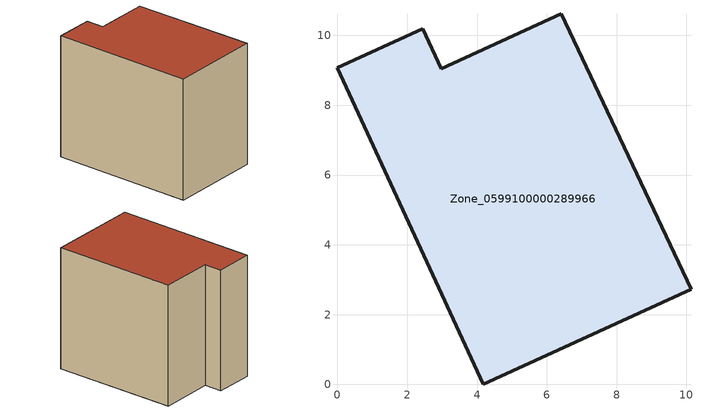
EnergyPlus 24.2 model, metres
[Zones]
Zone_0599100000289966
 floor ground (C_G): 4.18,0 0,9.08 2.45,10.2 2.98,9.05 6.42,10.63 10.13,2.73 z0
 wall outside (C_F): 4.18,0 10.13,2.73 6.42,10.63 2.98,9.05 2.45,10.2 0,9.08 4.18,0 z0:8.6
 roof outside (C_R): 0,9.08 4.18,0 10.13,2.73 6.42,10.63 2.98,9.05 2.45,10.2 z8.6
[BUILDING]
Pand.0599100000289966: North Axis=0; Terrain=City; Loads Convergence Tolerance Value=0.04; Temperature Convergence Tolerance Value=0.4; Solar Distribution=FullExterior; Maximum Number of Warmup Days=25; Minimum Number of Warmup Days=1
[Site:Location]
Rotterdam.The.Hague.AP_ZH_NLD Design_Conditions: Latitude=51.96; Longitude=4.45; Time Zone=1; Elevation=-4.5
[SITE:GROUNDTEMPERATURE:BUILDINGSURFACE]
18, 18, 18, 18, 18, 18, 18, 18, 18, 18, 18, 18
[MATERIAL] Thermal Absorptance=0.9; Solar Absorptance=0.7; Visible Absorptance=0.7
Name | Roughness | Thickness | Conductivity | Density | Specific Heat
G.TI.1946-1964 | MediumSmooth | 0.15 | 1 | 540 | 1210
F.TI.1946-1964 | Rough | 0.3 | 0.857143 | 1920 | 840
R.TI.1946-1964 | MediumRough | 0.2 | 0.277778 | 1500 | 1000
[CONSTRUCTION]
C_G: G.TI.1946-1964
C_F: F.TI.1946-1964
C_R: R.TI.1946-1964
[ZONE]
Zone_0599100000289966: Type=1; Multiplier=1; Ceiling Height=Autocalculate; Volume=Autocalculate; Floor Area=autocalculate; Part of Total Floor Area=Yes
[ZONEINFILTRATION:DESIGNFLOWRATE]
Infil_Zone_0599100000289966: Zone or ZoneList or Space or SpaceList=Zone_0599100000289966; Schedule=AlwaysOn; Design Flow Rate Calculation Method=Flow/Area; Flow Rate per Floor Area=0.003; Constant Term Coefficient=1; Temperature Term Coefficient=0; Velocity Term Coefficient=0; Velocity Squared Term Coefficient=0
[HVACTEMPLATE:ZONE:IDEALLOADSAIRSYSTEM]
Zone_0599100000289966: Maximum Heating Supply Air Temperature=50; Minimum Cooling Supply Air Temperature=13; Maximum Heating Supply Air Humidity Ratio=0.0156; Minimum Cooling Supply Air Humidity Ratio=0.0077; Heating Limit=NoLimit; Cooling Limit=NoLimit; Dehumidification Control Type=ConstantSensibleHeatRatio; Cooling Sensible Heat Ratio=0.7; Dehumidification Setpoint=60; Humidification Control Type=None; Humidification Setpoint=30; Outdoor Air Method=None; Outdoor Air Flow Rate per Person=0.00944; Outdoor Air Flow Rate per Zone Floor Area=0; Outdoor Air Flow Rate per Zone=0; Demand Controlled Ventilation Type=None; Outdoor Air Economizer Type=NoEconomizer; Heat Recovery Type=None; Sensible Heat Recovery Effectiveness=0.7; Latent Heat Recovery Effectiveness=0.65
[ZONECONTROL:THERMOSTAT]
ThermostatControl_Zone_0599100000289966: Zone or ZoneList=Zone_0599100000289966; Control Type Schedule=DualSetpointControlType; Control 1=Thermostat_Zone_0599100000289966; Temperature Difference Between Cutout And Setpoint=0
[THERMOSTATSETPOINT:DUALSETPOINT]
Thermostat_Zone_0599100000289966: Heating Setpoint Temperature Schedule=HeatingSetpoint_Zone_0599100000289966; Cooling Setpoint Temperature Schedule=CoolingSetpoint_Zone_0599100000289966
[SCHEDULE:COMPACT]
HeatingSetpoint_Zone_0599100000289966: Through: 12/31, For: AllDays, Until: 24:00, 21
CoolingSetpoint_Zone_0599100000289966: Through: 12/31, For: AllDays, Until: 24:00, 24
DualSetpointControlType: Through: 12/31, For: AllDays, Until: 24:00, 4
AlwaysOn: Through: 12/31, For: AllDays, Until: 24:00, 1
